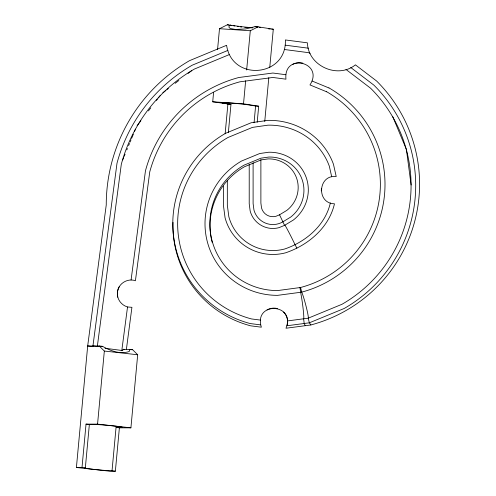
<?xml version="1.0" encoding="UTF-8"?>
<svg xmlns="http://www.w3.org/2000/svg" width="496" height="496" viewBox="0 0 496 496"><rect width="100%" height="100%" fill="white"/><g stroke="black" fill="none" stroke-linecap="round" stroke-linejoin="round"><path stroke-width="0.74" d="M321.309 190.886L321.377 188.784M123.299 349.314L132.568 349.68L137.69 354.764L130.913 427.831L119.387 427.831L115.363 471.2L109.771 471.2L76.409 467.486L87.68 345.972L106.243 204.953A166.637 166.637 0 0 1 189.565 60.642L226.585 45.303C231.998 81.976 286.93 77.035 285.374 39.947L307.439 42.836C307.873 65.602 337.212 79.162 355.055 65.131L355.378 64.821L376.619 81.022A146.704 145.812 0 0 1 310.856 324.967L285.987 328.24C296.031 302.982 253.326 301.283 261.367 327.193L250.722 325.835A105.394 104.148 -15 0 1 173.017 222.382M76.409 467.486L82.001 467.486L86.025 424.123L97.557 424.123L130.913 427.831M112.028 470.828A14.849 0.614 5.3 0 1 93.508 469.346A14.849 0.614 5.3 0 1 85.337 467.858L89.361 424.495L95.3 424.495A14.849 0.614 5.3 0 1 113.813 425.977A14.849 0.614 5.3 0 1 121.985 427.459L116.052 427.459L112.028 470.828L115.363 471.2M97.557 424.123L104.334 351.05L99.212 345.972L87.68 345.972L92.938 346.667L93.019 345.972L96.509 346.363M228.358 132.537L230.969 104.383L212.716 101.792L213.571 92.56M217.564 49.488L219.492 28.718L227.323 24.8L238.216 26.232A14.849 0.614 5.3 0 0 252.848 27.782M225.134 133.852L227.887 104.179M257.207 122.19L258.689 106.212L243.517 103.825L245.656 80.749M246.655 69.979L250.294 30.752L258.125 26.834L273.296 29.221L269.731 67.679M254.057 122.748L255.607 106.008L247.795 104.78A14.849 0.614 5.3 0 0 228.668 102.895A14.849 0.614 5.3 0 0 223.157 103.156L230.969 104.383M264.74 121.514L268.801 77.674M92.851 346.654L117.006 163.184A161.38 161.38 0 0 1 192.2 65.199L227.912 50.4M97.321 346.462L121.297 164.337A156.941 156.941 0 0 1 194.42 69.043L229.462 54.523M121.805 350.461L127.528 306.962C122.878 305.635 119.145 301.903 117.819 297.253A12.667 11.582 -82.5 0 1 119.189 286.824C122.363 281.381 129.456 278.547 135.42 280.748L149.742 171.957A127.484 127.484 0 0 1 239.89 81.815L272.881 77.469L285.95 79.18C283.266 52.291 324.613 62.248 309.969 84.928L326.622 91.779M131.087 279.955L145.458 170.81A131.924 131.924 0 0 1 238.743 77.525L272.893 73.03L285.814 74.716M126.35 349.68L131.924 307.322L127.528 306.962M330.355 202.957C325.215 225.407 305.871 241.812 284.685 248.992A45.595 45.595 0 0 1 228.848 216.752L227.329 205.208L227.329 180.538M122.692 159.935L123.578 157.79M124.174 156.358L125.06 154.206M126.84 149.916L127.435 148.484M128.619 145.619L129.512 143.468M130.107 142.036L130.994 139.891M131.589 138.458L133.368 134.162M134.552 131.297L135.445 129.152M137.101 125.674L140.876 120.751M148.422 110.918L150.784 107.843M156.445 100.465L157.387 99.237M158.329 98.003L160.22 95.548M230.404 25.005L229.233 26.021L228.898 27.001L229.4 27.875L230.721 28.594L235.476 29.444L245.681 28.948L255.043 26.629L258.125 26.834M162.862 92.758L165.937 90.396M167.164 89.454L168.398 88.511M175.156 83.322L178.845 80.495M188.071 73.414L191.76 70.587M260.884 159.687L260.884 203.013L261.541 207.991A11.743 11.743 0 0 0 275.925 216.299L279.539 214.799L286.862 210.36A29.934 28.954 -15 0 0 296.496 177.841A29.934 28.954 -15 0 0 268.144 158.894L261.113 159.898L244.354 166.811A68.349 67.543 -15 0 0 212.108 242.209M249.215 164.374L249.215 203.775L250.17 211.042A23.517 23.517 0 0 0 278.975 227.67L284.568 225.351L293.409 219.988A39.407 38.124 -15 0 0 306.094 177.171A39.407 38.124 -15 0 0 268.764 152.235L259.706 153.531L241.589 161.002A72.856 71.994 -15 0 0 207.427 242.147A72.856 71.994 -15 0 0 277.586 295.349L301.704 292.144A13.752 0.961 75.2 0 1 305.468 303.936A13.975 0.98 75.2 0 1 308.202 318.19L309.355 322.815L310.856 324.967M223.442 186.105L223.442 205.468L225.06 217.769A49.513 49.513 0 0 0 285.702 252.78C308.289 245.142 328.935 227.701 334.478 203.794C316.107 203.509 317.967 174.387 336.214 176.545L333.448 164.219A69.285 67.028 -15 0 0 267.809 120.367L251.199 122.741L225.544 133.325A105.053 103.807 -15 0 0 173.65 237.007A105.053 103.807 -15 0 0 250.294 323.572L260.555 324.88M326.647 91.735A107.508 106.851 0 0 1 379.44 198.288A107.508 106.851 0 0 1 300.551 287.5L277.605 290.569A68.008 67.202 -15 0 1 212.121 240.92A68.008 67.202 -15 0 1 244.007 165.174L260.989 158.168L268.906 157.04A34.9 33.765 -15 0 1 301.971 179.124A34.9 33.765 -15 0 1 290.737 217.05L282.714 221.917A19.604 19.604 0 0 1 253.952 210.031L253.103 203.521L253.103 162.756M287.506 320.918L308.202 318.19L341.98 304.284A138.186 137.342 0 0 0 370.599 88.226L345.966 69.44M287.017 325.754L309.355 322.815L344.292 308.431A142.817 141.949 0 0 0 373.872 85.126L350.746 67.493M96.608 346.344L102.548 346.344C110.279 350.777 120.565 354.745 129.282 351.447L129.667 350.474L129.233 349.314M130.262 349.68L132.568 349.68M244.807 27.342L247.888 27.547M249.426 27.646L252.507 27.85M268.677 28.917L270.215 29.022M271.758 29.121L273.296 29.221M219.492 28.718L250.294 30.752M212.716 101.792L243.517 103.825M255.607 106.008L258.689 106.212M99.212 345.972L102.548 346.344M124.285 349.451L122.909 349.296L122.748 350.585L104.978 348.248M104.334 351.05L137.69 354.764M86.025 424.123L89.361 424.495M116.052 427.459L119.387 427.831M82.001 467.486L85.337 467.858M260.388 320.075L251.565 318.953A100.198 99.014 -15 0 1 178.467 236.387A100.198 99.014 -15 0 1 227.962 137.497L252.476 127.385L267.958 125.172A64.778 62.67 -15 0 1 329.319 166.172L331.706 176.799M285.212 45.167L308.407 48.199M284.27 49.488L308.655 52.675L310.112 53.277M255.043 26.629L257.883 27.075M259.303 27.299L260.729 27.522M227.323 24.8L228.842 25.042M230.355 25.277L231.874 25.519M233.393 25.755L234.912 25.997M237.187 26.356L238.7 26.592M240.219 26.834L241.738 27.069M312.151 81.046L328.935 87.953M284.568 225.351L279.539 214.799M296.887 248.149L295.033 244.708A13.969 0.508 63.1 0 0 288.337 231.266L287.017 228.792A13.702 0.502 63.1 0 0 284.989 225.184M305.232 325.674L304.191 323.466L303.633 318.767A13.969 0.818 82.6 0 0 303.577 313.255L303.316 310.508A13.646 0.8 82.6 0 0 301.252 295.734L299.931 287.599M392.59 116.293L406.398 149.432L411.11 184.989M300.557 287.519L301.704 292.144M283.607 312.127A14.186 13.938 -13.7 0 1 287.159 325.395M292.454 64.523A13.714 13.683 -5.4 0 1 302.882 63.147M267.022 309.944A13.528 13.299 -11.1 0 1 277.45 308.574M328.972 87.897A112.146 111.464 0 0 1 384.028 199.07A112.146 111.464 0 0 1 301.704 292.119M117.819 297.253A13.714 13.683 -82.5 0 1 119.189 286.824"/></g></svg>
